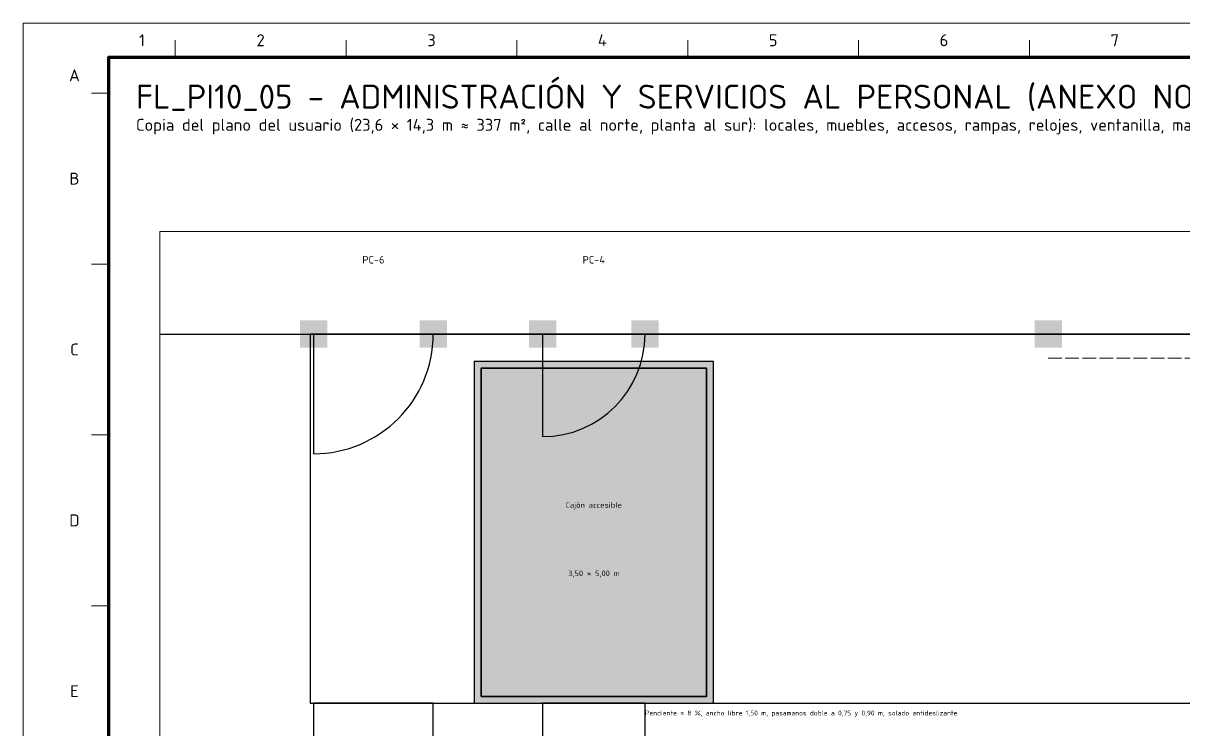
# Model space of a CAD drawing. Header units: millimetres. Extents: x 0 to 1189, y 0 to 841.
# Drawn here: x 0 to 339.4, y 634.5 to 841 of the extents above; entities that cross this region are included whole.
import ezdxf
from ezdxf.enums import TextEntityAlignment as Align

# ---------------------------------------------------------------- set-up
doc = ezdxf.new("R2010")
doc.units = ezdxf.units.MM
doc.linetypes.add('IRAM-E-TRAZOS', pattern=[5, 4, -1])
for name, color, linetype, lineweight in [('06-TEXTO', 7, 'CONTINUOUS', 25), ('07-RECUADRO', 7, 'CONTINUOUS', 70), ('08-FINA', 5, 'CONTINUOUS', 18), ('A-ABERTURA', 7, 'CONTINUOUS', 25), ('A-EQUIPO-OCULTO', 8, 'IRAM-E-TRAZOS', 13), ('A-EXTERIOR', 8, 'CONTINUOUS', 25), ('A-TEXTO', 7, 'CONTINUOUS', 18)]:
    doc.layers.add(name, color=color, linetype=linetype, lineweight=lineweight)
doc.layers.add('A-DEM-AM', color=2, linetype='CONTINUOUS', lineweight=35, true_color=0xd7a500)
doc.layers.add('A-SENDA', color=2, linetype='CONTINUOUS', lineweight=25, true_color=0xd7a500)
doc.styles.add('ISO3098', font='isocpeur.ttf')

msp = doc.modelspace()

# ---------------------------------------------------------------- hatches: boundary and pattern name
at = {"layer": 'A-EXTERIOR', "true_color": 0x3c3c3c}
h = msp.add_hatch(color=7, dxfattribs=at)
h.dxf.hatch_style = 1
h.paths.add_polyline_path([(81, 746), (89, 746), (89, 754), (81, 754)])
h = msp.add_hatch(color=7, dxfattribs=at)
h.dxf.hatch_style = 1
h.paths.add_polyline_path([(116, 746), (124, 746), (124, 754), (116, 754)])
h = msp.add_hatch(color=7, dxfattribs=at)
h.dxf.hatch_style = 1
h.paths.add_polyline_path([(148, 746), (156, 746), (156, 754), (148, 754)])
h = msp.add_hatch(color=7, dxfattribs=at)
h.dxf.hatch_style = 1
h.paths.add_polyline_path([(178, 746), (186, 746), (186, 754), (178, 754)])
h = msp.add_hatch(color=7, dxfattribs=at)
h.dxf.hatch_style = 1
h.paths.add_polyline_path([(296, 746), (304, 746), (304, 754), (296, 754)])
at = {"layer": 'A-EXTERIOR', "true_color": 0xf0f0f0}
h = msp.add_hatch(color=7, dxfattribs=at)
h.dxf.hatch_style = 1
h.paths.add_polyline_path([(132, 642), (202, 642), (202, 742), (132, 742)])

# ---------------------------------------------------------------- linework, layer by layer
at = {"layer": '07-RECUADRO'}
msp.add_lwpolyline([(25, 10), (1179, 10), (1179, 831), (25, 831)], close=True, dxfattribs=at)
at = {"layer": '08-FINA'}
for p, q in [((44.5, 831), (44.5, 836)), ((94.5, 831), (94.5, 836)), ((144.5, 831), (144.5, 836)), ((194.5, 831), (194.5, 836)), ((244.5, 831), (244.5, 836)), ((294.5, 831), (294.5, 836)), ((25, 820.5), (20, 820.5)), ((25, 770.5), (20, 770.5)), ((25, 720.5), (20, 720.5)), ((25, 670.5), (20, 670.5))]:
    msp.add_line(p, q, dxfattribs=at)
msp.add_lwpolyline([(0, 0), (1189, 0), (1189, 841), (0, 841)], close=True, dxfattribs=at)
at = {"layer": 'A-ABERTURA'}
for p, q in [((85, 750), (85, 715)), ((152, 750), (152, 720))]:
    msp.add_line(p, q, dxfattribs=at)
for centre, radius in [((85, 750), 35), ((152, 750), 30)]:
    msp.add_arc(centre, radius, 270, 360, dxfattribs=at)
at = {"layer": 'A-DEM-AM'}
msp.add_lwpolyline([(134, 644), (200, 644), (200, 740), (134, 740)], close=True, dxfattribs=at)
at = {"layer": 'A-EQUIPO-OCULTO'}
msp.add_line((300, 743), (410, 743), dxfattribs=at)
at = {"layer": 'A-EXTERIOR'}
for p, q in [((40, 750), (85, 750)), ((120, 750), (152, 750)), ((182, 750), (300, 750))]:
    msp.add_line(p, q, dxfattribs=at)
msp.add_lwpolyline([(40, 750), (672, 750)], dxfattribs=at)
for points in [[(84, 642), (628, 642), (628, 750), (84, 750)], [(132, 642), (202, 642), (202, 742), (132, 742)]]:
    msp.add_lwpolyline(points, close=True, dxfattribs=at)
at = {"layer": 'A-SENDA'}
for points in [[(85, 587.6), (120, 587.6), (120, 642), (85, 642)], [(152, 600), (182, 600), (182, 642), (152, 642)]]:
    msp.add_lwpolyline(points, close=True, dxfattribs=at)
at = {"layer": 'A-TEXTO'}
msp.add_lwpolyline([(40, 240), (672, 240), (672, 780), (40, 780)], close=True, dxfattribs=at)

# ---------------------------------------------------------------- texts
at = {"layer": '06-TEXTO', "style": 'ISO3098'}
for s, p in [('1', (34.75, 836)), ('2', (69.5, 836)), ('3', (119.5, 836)), ('4', (169.5, 836)), ('5', (219.5, 836)), ('6', (269.5, 836)), ('7', (319.5, 836)), ('A', (15, 825.75)), ('B', (15, 795.5)), ('C', (15, 745.5)), ('D', (15, 695.5)), ('E', (15, 645.5))]:
    msp.add_text(s, height=3.5, dxfattribs=at).set_placement(p, align=Align.MIDDLE_CENTER)
at = {"layer": 'A-TEXTO', "style": 'ISO3098'}
for s, height, p in [('FL_PI10_05 - ADMINISTRACIÓN Y SERVICIOS AL PERSONAL (ANEXO NORTE)', 7, (33, 823)), ('Copia del plano del usuario (23,6 × 14,3 m ≈ 337 m², calle al norte, planta al sur): locales, muebles, accesos, rampas, relojes, ventanilla, matafuegos, baranda con cruces y los circuitos del personal.', 3.5, (33, 813))]:
    msp.add_text(s, height=height, dxfattribs=at).set_placement(p, align=Align.TOP_LEFT)
for s, p in [('PC-6', (102.5, 770)), ('PC-4', (167, 770))]:
    msp.add_text(s, height=2.2, dxfattribs=at).set_placement(p, align=Align.BOTTOM_CENTER)
for s, p in [('Cajón accesible', (167, 700)), ('3,50 × 5,00 m', (167, 680))]:
    msp.add_text(s, height=1.6, dxfattribs=at).set_placement(p, align=Align.MIDDLE_CENTER)
msp.add_text('Pendiente ≤ 8 %, ancho libre 1,50 m, pasamanos doble a 0,75 y 0,90 m, solado antideslizante', height=1.4, dxfattribs=at).set_placement((182, 638), align=Align.BOTTOM_LEFT)

doc.saveas('drawing.dxf')
